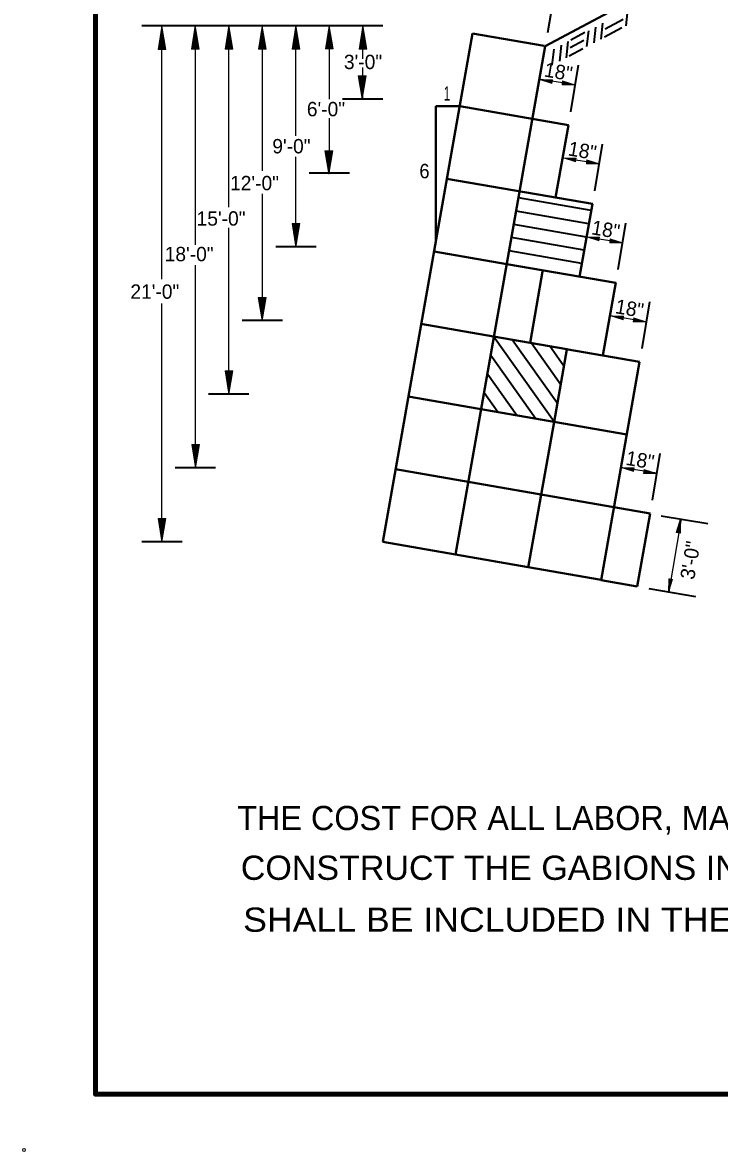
# Model space of a CAD drawing. Extents: x -8731 to 3768, y -70200 to -56618.
# Drawn here: x 2174 to 2662, y -70200 to -69411 of the extents above; entities that cross this region are included whole.
import ezdxf

# ---------------------------------------------------------------- set-up
doc = ezdxf.new("R2010")
doc.units = 0
doc.header["$LTSCALE"] = 4
doc.header["$PDMODE"] = 32
doc.header["$PDSIZE"] = 2
doc.layers.add('1', color=7, linetype='Continuous', lineweight=13)
doc.layers.add('3', color=7, linetype='Continuous', lineweight=35)

msp = doc.modelspace()

# ---------------------------------------------------------------- linework, layer by layer
at = {"layer": '1', "lineweight": 100}
msp.add_lwpolyline([(2225.1, -69142.3), (2225.1, -70160.24), (3715.86, -70160.24)], dxfattribs=at)
at = {"layer": '1'}
for points in [[(2268.9, -69429.3), (2271.62, -69412.96), (2274.34, -69429.3), (2273.98, -69429.3), (2271.62, -69414.6), (2269.26, -69429.3), (2269.44, -69429.3), (2271.62, -69416.24), (2273.78, -69429.3), (2273.42, -69429.3), (2271.62, -69417.86), (2269.8, -69429.3), (2269.98, -69429.3), (2271.62, -69419.5), (2273.24, -69429.3), (2272.88, -69429.3), (2271.62, -69421.32), (2270.34, -69429.3), (2270.52, -69429.3), (2271.62, -69422.94), (2272.7, -69429.3), (2272.34, -69429.3), (2271.62, -69424.58), (2270.88, -69429.3), (2271.06, -69429.3), (2271.62, -69426.2), (2272.16, -69429.3), (2271.8, -69429.3), (2271.62, -69427.84), (2271.42, -69429.3), (2268.9, -69429.3), (2274.34, -69429.3)], [(2292.22, -69429.04), (2294.94, -69412.7), (2297.66, -69429.04), (2297.3, -69429.04), (2294.94, -69414.32), (2292.58, -69429.04), (2292.76, -69429.04), (2294.94, -69415.96), (2297.12, -69429.04), (2296.76, -69429.04), (2294.94, -69417.6), (2293.12, -69429.04), (2293.3, -69429.04), (2294.94, -69419.24), (2296.58, -69429.04), (2296.22, -69429.04), (2294.94, -69421.04), (2293.66, -69429.04), (2293.86, -69429.04), (2294.94, -69422.68), (2296.02, -69429.04), (2295.66, -69429.04), (2294.94, -69424.32), (2294.22, -69429.04), (2294.4, -69429.04), (2294.94, -69425.96), (2295.48, -69429.04), (2295.12, -69429.04), (2294.94, -69427.58), (2294.76, -69429.04), (2292.22, -69429.04), (2297.66, -69429.04)], [(2315.8, -69429.04), (2318.54, -69412.7), (2321.26, -69429.04), (2320.9, -69429.04), (2318.54, -69414.32), (2316.18, -69429.04), (2316.34, -69429.04), (2318.54, -69415.96), (2320.7, -69429.04), (2320.34, -69429.04), (2318.54, -69417.6), (2316.7, -69429.04), (2316.9, -69429.04), (2318.54, -69419.24), (2320.16, -69429.04), (2319.8, -69429.04), (2318.54, -69421.04), (2317.26, -69429.04), (2317.44, -69429.04), (2318.54, -69422.68), (2319.62, -69429.04), (2319.26, -69429.04), (2318.54, -69424.32), (2317.8, -69429.04), (2317.98, -69429.04), (2318.54, -69425.96), (2319.06, -69429.04), (2318.7, -69429.04), (2318.54, -69427.58), (2318.34, -69429.04), (2315.8, -69429.04), (2321.26, -69429.04)], [(2339.1, -69429.12), (2341.78, -69412.96), (2344.48, -69429.12), (2344.12, -69429.12), (2341.78, -69414.56), (2339.46, -69429.12), (2339.62, -69429.12), (2341.78, -69416.2), (2343.94, -69429.12), (2343.58, -69429.12), (2341.78, -69417.8), (2339.98, -69429.12), (2340.16, -69429.12), (2341.78, -69419.42), (2343.4, -69429.12), (2343.04, -69429.12), (2341.78, -69421.22), (2340.52, -69429.12), (2340.7, -69429.12), (2341.78, -69422.84), (2342.86, -69429.12), (2342.5, -69429.12), (2341.78, -69424.46), (2341.06, -69429.12), (2341.24, -69429.12), (2341.78, -69426.08), (2342.32, -69429.12), (2341.96, -69429.12), (2341.78, -69427.68), (2341.6, -69429.12), (2339.1, -69429.12), (2344.48, -69429.12)], [(2362.64, -69429.04), (2365.36, -69412.7), (2368.08, -69429.04), (2367.72, -69429.04), (2365.36, -69414.32), (2363, -69429.04), (2363.18, -69429.04), (2365.36, -69415.96), (2367.54, -69429.04), (2367.18, -69429.04), (2365.36, -69417.6), (2363.54, -69429.04), (2363.74, -69429.04), (2365.36, -69419.24), (2367, -69429.04), (2366.62, -69429.04), (2365.36, -69421.04), (2364.1, -69429.04), (2364.28, -69429.04), (2365.36, -69422.68), (2366.46, -69429.04), (2366.1, -69429.04), (2365.36, -69424.32), (2364.64, -69429.04), (2364.82, -69429.04), (2365.36, -69425.96), (2365.9, -69429.04), (2365.54, -69429.04), (2365.36, -69427.58), (2365.18, -69429.04), (2362.64, -69429.04), (2368.08, -69429.04)], [(2386, -69428.96), (2388.7, -69412.8), (2391.38, -69428.96), (2391.02, -69428.96), (2388.7, -69414.4), (2386.36, -69428.96), (2386.54, -69428.96), (2388.7, -69416.04), (2390.86, -69428.96), (2390.5, -69428.96), (2388.7, -69417.64), (2386.9, -69428.96), (2387.08, -69428.96), (2388.7, -69419.26), (2390.3, -69428.96), (2389.94, -69428.96), (2388.7, -69421.06), (2387.44, -69428.96), (2387.62, -69428.96), (2388.7, -69422.68), (2389.78, -69428.96), (2389.42, -69428.96), (2388.7, -69424.3), (2387.98, -69428.96), (2388.16, -69428.96), (2388.7, -69425.92), (2389.22, -69428.96), (2388.86, -69428.96), (2388.7, -69427.52), (2388.52, -69428.96), (2386, -69428.96), (2391.38, -69428.96)], [(2409.56, -69429.04), (2412.28, -69412.7), (2415, -69429.04), (2414.64, -69429.04), (2412.28, -69414.32), (2409.92, -69429.04), (2410.1, -69429.04), (2412.28, -69415.96), (2414.46, -69429.04), (2414.1, -69429.04), (2412.28, -69417.6), (2410.46, -69429.04), (2410.64, -69429.04), (2412.28, -69419.24), (2413.9, -69429.04), (2413.54, -69429.04), (2412.28, -69421.04), (2411.02, -69429.04), (2411.18, -69429.04), (2412.28, -69422.68), (2413.38, -69429.04), (2413, -69429.04), (2412.28, -69424.32), (2411.54, -69429.04), (2411.74, -69429.04), (2412.28, -69425.96), (2412.82, -69429.04), (2412.46, -69429.04), (2412.28, -69427.58), (2412.1, -69429.04), (2409.56, -69429.04), (2415, -69429.04)], [(2414.48, -69447.86), (2411.74, -69464.2), (2409.02, -69447.86), (2409.4, -69447.86), (2411.74, -69462.56), (2414.1, -69447.86), (2413.94, -69447.86), (2411.74, -69460.92), (2409.58, -69447.86), (2409.94, -69447.86), (2411.74, -69459.28), (2413.58, -69447.86), (2413.38, -69447.86), (2411.74, -69457.66), (2410.12, -69447.86), (2410.48, -69447.86), (2411.74, -69455.84), (2413.02, -69447.86), (2412.84, -69447.86), (2411.74, -69454.2), (2410.66, -69447.86), (2411.02, -69447.86), (2411.74, -69452.58), (2412.48, -69447.86), (2412.3, -69447.86), (2411.74, -69450.94), (2411.22, -69447.86), (2411.58, -69447.86), (2411.74, -69449.3), (2411.94, -69447.86), (2414.48, -69447.86), (2409.02, -69447.86)], [(2544.48, -69453.14), (2535.7, -69450.36), (2544.88, -69450.56), (2544.88, -69450.56), (2536.7, -69450.56), (2544.48, -69453.14), (2544.48, -69452.94), (2537.5, -69450.76), (2544.88, -69450.76), (2544.88, -69450.96), (2538.5, -69450.76), (2544.48, -69452.74), (2544.48, -69452.74), (2539.3, -69450.96), (2544.68, -69451.16), (2544.68, -69451.16), (2540.3, -69451.16), (2544.48, -69452.74), (2544.48, -69452.56), (2541.08, -69451.36), (2544.68, -69451.36), (2544.68, -69451.56), (2542.08, -69451.36), (2544.48, -69452.36), (2544.68, -69452.16), (2542.88, -69451.56), (2544.68, -69451.76), (2544.68, -69451.76), (2543.88, -69451.76), (2544.68, -69452.16), (2544.48, -69453.14), (2544.88, -69450.56)], [(2551.98, -69451.28), (2560.76, -69454.08), (2551.58, -69454.08), (2551.58, -69454.08), (2559.76, -69454.08), (2551.98, -69451.28), (2551.98, -69451.48), (2558.98, -69453.88), (2551.58, -69453.88), (2551.58, -69453.68), (2557.98, -69453.68), (2551.98, -69451.68), (2551.98, -69451.88), (2557.18, -69453.48), (2551.78, -69453.48), (2551.78, -69453.48), (2556.18, -69453.48), (2551.98, -69451.88), (2551.98, -69452.08), (2555.38, -69453.28), (2551.78, -69453.28), (2551.78, -69453.08), (2554.38, -69453.08), (2551.98, -69452.28), (2551.78, -69452.48), (2553.58, -69452.88), (2551.78, -69452.88), (2551.78, -69452.88), (2552.58, -69452.88), (2551.78, -69452.48), (2551.98, -69451.28), (2551.58, -69454.08)], [(2391.14, -69500.34), (2388.42, -69516.68), (2385.7, -69500.34), (2386.06, -69500.34), (2388.42, -69515.04), (2390.78, -69500.34), (2390.6, -69500.34), (2388.42, -69513.4), (2386.26, -69500.34), (2386.62, -69500.34), (2388.42, -69511.78), (2390.24, -69500.34), (2390.06, -69500.34), (2388.42, -69510.14), (2386.78, -69500.34), (2387.16, -69500.34), (2388.42, -69508.32), (2389.7, -69500.34), (2389.52, -69500.34), (2388.42, -69506.68), (2387.34, -69500.34), (2387.7, -69500.34), (2388.42, -69505.06), (2389.14, -69500.34), (2388.98, -69500.34), (2388.42, -69503.42), (2387.88, -69500.34), (2388.24, -69500.34), (2388.42, -69501.8), (2388.62, -69500.34), (2391.14, -69500.34), (2385.7, -69500.34)], [(2561.06, -69508), (2552.26, -69505.2), (2561.46, -69505.4), (2561.46, -69505.4), (2553.26, -69505.4), (2561.06, -69508), (2561.06, -69507.8), (2554.06, -69505.6), (2561.46, -69505.6), (2561.46, -69505.8), (2555.06, -69505.6), (2561.06, -69507.6), (2561.06, -69507.6), (2555.86, -69505.8), (2561.26, -69506), (2561.26, -69506), (2556.86, -69506), (2561.06, -69507.6), (2561.06, -69507.4), (2557.66, -69506.2), (2561.26, -69506.2), (2561.26, -69506.4), (2558.66, -69506.2), (2561.06, -69507.2), (2561.26, -69507), (2559.46, -69506.4), (2561.26, -69506.6), (2561.26, -69506.6), (2560.46, -69506.6), (2561.26, -69507), (2561.06, -69508), (2561.46, -69505.4)], [(2568.96, -69506.56), (2577.74, -69509.36), (2568.56, -69509.36), (2568.56, -69509.36), (2576.74, -69509.36), (2568.96, -69506.56), (2568.96, -69506.76), (2575.94, -69509.16), (2568.56, -69509.16), (2568.56, -69508.96), (2574.94, -69508.96), (2568.96, -69506.96), (2568.96, -69507.16), (2574.14, -69508.76), (2568.76, -69508.76), (2568.76, -69508.76), (2573.14, -69508.76), (2568.96, -69507.16), (2568.96, -69507.36), (2572.36, -69508.56), (2568.76, -69508.56), (2568.76, -69508.36), (2571.36, -69508.36), (2568.96, -69507.56), (2568.76, -69507.76), (2570.56, -69508.16), (2568.76, -69508.16), (2568.76, -69508.16), (2569.56, -69508.16), (2568.76, -69507.76), (2568.96, -69506.56), (2568.56, -69509.36)], [(2368.08, -69551.2), (2365.36, -69567.54), (2362.64, -69551.2), (2363, -69551.2), (2365.36, -69565.9), (2367.72, -69551.2), (2367.54, -69551.2), (2365.36, -69564.28), (2363.18, -69551.2), (2363.54, -69551.2), (2365.36, -69562.64), (2367.18, -69551.2), (2367, -69551.2), (2365.36, -69561), (2363.74, -69551.2), (2364.1, -69551.2), (2365.36, -69559.2), (2366.62, -69551.2), (2366.46, -69551.2), (2365.36, -69557.56), (2364.28, -69551.2), (2364.64, -69551.2), (2365.36, -69555.92), (2366.1, -69551.2), (2365.9, -69551.2), (2365.36, -69554.28), (2364.82, -69551.2), (2365.18, -69551.2), (2365.36, -69552.66), (2365.54, -69551.2), (2368.08, -69551.2), (2362.64, -69551.2)], [(2577.42, -69563.26), (2568.66, -69560.48), (2577.82, -69560.68), (2577.82, -69560.68), (2569.64, -69560.68), (2577.42, -69563.26), (2577.42, -69563.06), (2570.44, -69560.88), (2577.82, -69560.88), (2577.82, -69561.08), (2571.44, -69560.88), (2577.42, -69562.86), (2577.42, -69562.86), (2572.24, -69561.08), (2577.62, -69561.28), (2577.62, -69561.28), (2573.24, -69561.28), (2577.42, -69562.86), (2577.42, -69562.66), (2574.04, -69561.48), (2577.62, -69561.48), (2577.62, -69561.68), (2575.04, -69561.48), (2577.42, -69562.46), (2577.62, -69562.28), (2575.84, -69561.68), (2577.62, -69561.86), (2577.62, -69561.86), (2576.84, -69561.86), (2577.62, -69562.28), (2577.42, -69563.26), (2577.82, -69560.68)], [(2585.34, -69561.82), (2594.14, -69564.62), (2584.94, -69564.62), (2584.94, -69564.62), (2593.14, -69564.62), (2585.34, -69561.82), (2585.34, -69562.02), (2592.34, -69564.42), (2584.94, -69564.42), (2584.94, -69564.22), (2591.34, -69564.22), (2585.34, -69562.22), (2585.34, -69562.42), (2590.54, -69564.02), (2585.14, -69564.02), (2585.14, -69564.02), (2589.54, -69564.02), (2585.34, -69562.42), (2585.34, -69562.62), (2588.74, -69563.82), (2585.14, -69563.82), (2585.14, -69563.62), (2587.74, -69563.62), (2585.34, -69562.82), (2585.14, -69563.02), (2586.94, -69563.42), (2585.14, -69563.42), (2585.14, -69563.42), (2585.94, -69563.42), (2585.14, -69563.02), (2585.34, -69561.82), (2584.94, -69564.62)], [(2344.5, -69602.88), (2341.78, -69619.2), (2339.06, -69602.88), (2339.42, -69602.88), (2341.78, -69617.58), (2344.14, -69602.88), (2343.94, -69602.88), (2341.78, -69615.94), (2339.6, -69602.88), (2339.96, -69602.88), (2341.78, -69614.32), (2343.58, -69602.88), (2343.42, -69602.88), (2341.78, -69612.68), (2340.14, -69602.88), (2340.5, -69602.88), (2341.78, -69610.86), (2343.04, -69602.88), (2342.86, -69602.88), (2341.78, -69609.24), (2340.68, -69602.88), (2341.06, -69602.88), (2341.78, -69607.6), (2342.5, -69602.88), (2342.32, -69602.88), (2341.78, -69605.96), (2341.22, -69602.88), (2341.58, -69602.88), (2341.78, -69604.32), (2341.96, -69602.88), (2344.5, -69602.88), (2339.06, -69602.88)], [(2594.22, -69618.52), (2585.42, -69615.74), (2594.62, -69615.94), (2594.62, -69615.94), (2586.42, -69615.94), (2594.22, -69618.52), (2594.22, -69618.32), (2587.22, -69616.14), (2594.62, -69616.14), (2594.62, -69616.34), (2588.22, -69616.14), (2594.22, -69618.12), (2594.22, -69618.12), (2589.02, -69616.34), (2594.42, -69616.54), (2594.42, -69616.54), (2590.02, -69616.54), (2594.22, -69618.12), (2594.22, -69617.92), (2590.82, -69616.74), (2594.42, -69616.74), (2594.42, -69616.94), (2591.82, -69616.74), (2594.22, -69617.72), (2594.42, -69617.52), (2592.62, -69616.94), (2594.42, -69617.14), (2594.42, -69617.14), (2593.62, -69617.14), (2594.42, -69617.52), (2594.22, -69618.52), (2594.62, -69615.94)], [(2601.7, -69617.08), (2610.5, -69619.88), (2601.32, -69619.88), (2601.32, -69619.88), (2609.5, -69619.88), (2601.7, -69617.08), (2601.7, -69617.28), (2608.7, -69619.68), (2601.32, -69619.68), (2601.32, -69619.48), (2607.7, -69619.48), (2601.7, -69617.48), (2601.7, -69617.68), (2606.9, -69619.28), (2601.5, -69619.28), (2601.5, -69619.28), (2605.9, -69619.28), (2601.7, -69617.68), (2601.7, -69617.88), (2605.1, -69619.08), (2601.5, -69619.08), (2601.5, -69618.88), (2604.1, -69618.88), (2601.7, -69618.08), (2601.5, -69618.28), (2603.3, -69618.68), (2601.5, -69618.68), (2601.5, -69618.68), (2602.3, -69618.68), (2601.5, -69618.28), (2601.7, -69617.08), (2601.32, -69619.88)], [(2321.26, -69654.1), (2318.54, -69670.44), (2315.8, -69654.1), (2316.18, -69654.1), (2318.54, -69668.8), (2320.9, -69654.1), (2320.7, -69654.1), (2318.54, -69667.16), (2316.34, -69654.1), (2316.7, -69654.1), (2318.54, -69665.54), (2320.34, -69654.1), (2320.16, -69654.1), (2318.54, -69663.9), (2316.9, -69654.1), (2317.26, -69654.1), (2318.54, -69662.08), (2319.8, -69654.1), (2319.62, -69654.1), (2318.54, -69660.46), (2317.44, -69654.1), (2317.8, -69654.1), (2318.54, -69658.82), (2319.26, -69654.1), (2319.06, -69654.1), (2318.54, -69657.2), (2317.98, -69654.1), (2318.34, -69654.1), (2318.54, -69655.56), (2318.7, -69654.1), (2321.26, -69654.1), (2315.8, -69654.1)], [(2297.92, -69705.78), (2295.2, -69722.12), (2292.48, -69705.78), (2292.84, -69705.78), (2295.2, -69720.48), (2297.56, -69705.78), (2297.38, -69705.78), (2295.2, -69718.84), (2293.02, -69705.78), (2293.38, -69705.78), (2295.2, -69717.2), (2297.02, -69705.78), (2296.84, -69705.78), (2295.2, -69715.58), (2293.58, -69705.78), (2293.94, -69705.78), (2295.2, -69713.76), (2296.46, -69705.78), (2296.3, -69705.78), (2295.2, -69712.12), (2294.1, -69705.78), (2294.48, -69705.78), (2295.2, -69710.5), (2295.94, -69705.78), (2295.74, -69705.78), (2295.2, -69708.86), (2294.66, -69705.78), (2295.02, -69705.78), (2295.2, -69707.24), (2295.38, -69705.78), (2297.92, -69705.78), (2292.48, -69705.78)], [(2601.52, -69724.52), (2592.74, -69721.72), (2601.92, -69721.92), (2601.92, -69721.92), (2593.74, -69721.92), (2601.52, -69724.52), (2601.52, -69724.32), (2594.54, -69722.12), (2601.92, -69722.12), (2601.92, -69722.32), (2595.52, -69722.12), (2601.52, -69724.12), (2601.52, -69724.12), (2596.32, -69722.32), (2601.72, -69722.52), (2601.72, -69722.52), (2597.32, -69722.52), (2601.52, -69724.12), (2601.52, -69723.92), (2598.12, -69722.72), (2601.72, -69722.72), (2601.72, -69722.92), (2599.12, -69722.72), (2601.52, -69723.72), (2601.72, -69723.52), (2599.92, -69722.92), (2601.72, -69723.12), (2601.72, -69723.12), (2600.92, -69723.12), (2601.72, -69723.52), (2601.52, -69724.52), (2601.92, -69721.92)], [(2609.02, -69723.08), (2617.8, -69725.88), (2608.62, -69725.88), (2608.62, -69725.88), (2616.8, -69725.88), (2609.02, -69723.08), (2609.02, -69723.28), (2616, -69725.68), (2608.62, -69725.68), (2608.62, -69725.48), (2615, -69725.48), (2609.02, -69723.48), (2609.02, -69723.68), (2614.2, -69725.28), (2608.82, -69725.28), (2608.82, -69725.28), (2613.2, -69725.28), (2609.02, -69723.68), (2609.02, -69723.88), (2612.4, -69725.08), (2608.82, -69725.08), (2608.82, -69724.88), (2611.42, -69724.88), (2609.02, -69724.08), (2608.82, -69724.28), (2610.62, -69724.68), (2608.82, -69724.68), (2608.82, -69724.68), (2609.62, -69724.68), (2608.82, -69724.28), (2609.02, -69723.08), (2608.62, -69725.88)], [(2274.34, -69757.44), (2271.62, -69773.78), (2268.9, -69757.44), (2269.26, -69757.44), (2271.62, -69772.16), (2273.98, -69757.44), (2273.78, -69757.44), (2271.62, -69770.52), (2269.44, -69757.44), (2269.8, -69757.44), (2271.62, -69768.88), (2273.42, -69757.44), (2273.24, -69757.44), (2271.62, -69767.24), (2269.98, -69757.44), (2270.34, -69757.44), (2271.62, -69765.44), (2272.88, -69757.44), (2272.7, -69757.44), (2271.62, -69763.8), (2270.52, -69757.44), (2270.88, -69757.44), (2271.62, -69762.16), (2272.34, -69757.44), (2272.16, -69757.44), (2271.62, -69760.54), (2271.06, -69757.44), (2271.42, -69757.44), (2271.62, -69758.9), (2271.8, -69757.44), (2274.34, -69757.44), (2268.9, -69757.44)], [(2631.46, -69767.22), (2634.54, -69757.56), (2634.54, -69767.66), (2634.54, -69767.66), (2634.54, -69758.64), (2631.46, -69767.22), (2631.7, -69767.22), (2634.32, -69759.52), (2634.32, -69767.66), (2634.1, -69767.66), (2634.1, -69760.64), (2631.9, -69767.22), (2632.12, -69767.22), (2633.88, -69761.5), (2633.88, -69767.44), (2633.88, -69767.44), (2633.88, -69762.6), (2632.12, -69767.22), (2632.34, -69767.22), (2633.66, -69763.48), (2633.66, -69767.44), (2633.44, -69767.44), (2633.44, -69764.58), (2632.56, -69767.22), (2632.78, -69767.44), (2633.22, -69765.46), (2633.22, -69767.44), (2633.22, -69767.44), (2633.22, -69766.56), (2632.78, -69767.44), (2631.46, -69767.22), (2634.54, -69767.66)], [(2628.92, -69800.16), (2626.14, -69808.96), (2626.34, -69799.76), (2626.34, -69799.76), (2626.34, -69807.96), (2628.92, -69800.16), (2628.74, -69800.16), (2626.54, -69807.16), (2626.54, -69799.76), (2626.74, -69799.76), (2626.54, -69806.16), (2628.54, -69800.16), (2628.54, -69800.16), (2626.74, -69805.36), (2626.94, -69799.96), (2626.94, -69799.96), (2626.94, -69804.36), (2628.54, -69800.16), (2628.34, -69800.16), (2627.14, -69803.56), (2627.14, -69799.96), (2627.34, -69799.96), (2627.14, -69802.56), (2628.14, -69800.16), (2627.94, -69799.96), (2627.34, -69801.76), (2627.54, -69799.96), (2627.54, -69799.96), (2627.54, -69800.76), (2627.94, -69799.96), (2628.92, -69800.16), (2626.34, -69799.76)]]:
    msp.add_lwpolyline(points, dxfattribs=at)
msp.add_point((2175.14, -70199.2), dxfattribs=at)
at = {"layer": '3', "lineweight": 40}
for p, q in [((2730.16, -69325.36), (2539.82, -69427.04)), ((2426.26, -69773.7), (2488.96, -69418.2)), ((2539.06, -69426.9), (2488.96, -69418.2)), ((2477.1, -69782.7), (2539.82, -69427.04)), ((2463.3, -69469.04), (2463.3, -69563.7)), ((2479.96, -69469.04), (2463.3, -69469.04)), ((2556.02, -69482.24), (2479.96, -69469.04)), ((2547.02, -69532.96), (2556.02, -69482.24)), ((2512.96, -69579.44), (2462.1, -69570.6)), ((2589.16, -69592.64), (2512.96, -69579.44)), ((2529.16, -69634.5), (2538.16, -69583.36)), ((2580.16, -69643.5), (2589.16, -69592.36)), ((2503.66, -69630.16), (2452.82, -69621.3)), ((2554.82, -69639), (2503.66, -69630.16)), ((2546.1, -69689.84), (2554.96, -69639.16)), ((2605.82, -69647.84), (2554.5, -69639)), ((2578.82, -69800.7), (2605.82, -69647.84)), ((2596.82, -69698.7), (2443.96, -69672.16)), ((2527.96, -69791.7), (2545.96, -69689.84)), ((2613.16, -69753.9), (2435.1, -69722.84)), ((2604.16, -69805.04), (2613.16, -69753.9)), ((2477.1, -69782.56), (2426.26, -69773.7)), ((2527.96, -69791.56), (2477.1, -69782.7)), ((2578.82, -69800.4), (2527.96, -69791.56)), ((2604.16, -69805.04), (2578.82, -69800.7))]:
    msp.add_line(p, q, dxfattribs=at)
at = {"layer": '3'}
for p, q in [((2546.86, -69385.2), (2541.46, -69417.76)), ((2597.42, -69401.56), (2596.22, -69412.8)), ((2594.26, -69408.44), (2581.82, -69415.2)), ((2426.26, -69412.8), (2257.5, -69412.8)), ((2567.42, -69417.6), (2557.82, -69422.84)), ((2569.96, -69416.24), (2568.76, -69427.36)), ((2574.9, -69413.7), (2573.7, -69424.64)), ((2579.86, -69411), (2578.66, -69422.1)), ((2593.5, -69414.16), (2581.22, -69420.76)), ((2555.7, -69423.9), (2554.5, -69435.16)), ((2566.82, -69423.16), (2557.22, -69428.24)), ((2545.82, -69429.16), (2544.46, -69440.4)), ((2550.9, -69426.44), (2549.7, -69437.56)), ((2566.22, -69428.84), (2556.62, -69433.96)), ((2562.9, -69440.4), (2557.5, -69472.96)), ((2426.26, -69464.24), (2398.06, -69464.24)), ((2579.7, -69495.6), (2574.3, -69528.16)), ((2402.86, -69515.84), (2374.66, -69515.84)), ((2571.9, -69542.1), (2521.06, -69533.24)), ((2570.26, -69551.24), (2519.42, -69542.4)), ((2568.62, -69560.56), (2517.76, -69551.7)), ((2596.06, -69550.8), (2590.66, -69583.36)), ((2379.46, -69567.44), (2351.26, -69567.44)), ((2567.1, -69569.7), (2516.26, -69560.84)), ((2565.46, -69579), (2514.62, -69570.16)), ((2612.7, -69606), (2607.3, -69638.56)), ((2356.06, -69619.04), (2327.86, -69619.04)), ((2546.1, -69689.84), (2503.66, -69630.16)), ((2548.36, -69676.96), (2516.7, -69632.4)), ((2550.62, -69663.9), (2529.9, -69634.64)), ((2552.86, -69650.84), (2543.1, -69636.9)), ((2533.06, -69687.6), (2501.7, -69643.5)), ((2519.86, -69685.36), (2499.3, -69656.4)), ((2332.5, -69670.5), (2304.3, -69670.5)), ((2506.66, -69683.1), (2497.06, -69669.44)), ((2620.06, -69712.04), (2614.66, -69744.6)), ((2309.1, -69722.1), (2280.9, -69722.1)), ((2621, -69755.54), (2653.54, -69760.94)), ((2285.7, -69773.7), (2257.5, -69773.7)), ((2612.3, -69806.4), (2645, -69811.94))]:
    msp.add_line(p, q, dxfattribs=at)
at = {"layer": '3', "lineweight": 25}
for p, q in [((2271.62, -69590.1), (2271.62, -69412.8)), ((2295.02, -69566.1), (2295.02, -69412.8)), ((2318.42, -69539.56), (2318.42, -69412.8)), ((2341.96, -69514.36), (2341.96, -69412.8)), ((2365.36, -69489.76), (2365.36, -69412.8)), ((2388.76, -69464.1), (2388.76, -69412.8)), ((2412.16, -69435.8), (2412.16, -69412.8)), ((2412.16, -69464.24), (2412.16, -69442.04)), ((2560.66, -69454.2), (2535.62, -69450.16)), ((2388.76, -69515.84), (2388.76, -69477.44)), ((2365.36, -69567.44), (2365.36, -69504.44)), ((2577.46, -69509.4), (2552.42, -69505.36)), ((2341.96, -69619.04), (2341.96, -69530.4)), ((2318.42, -69670.5), (2318.42, -69554.24)), ((2593.82, -69564.6), (2568.76, -69560.56)), ((2295.02, -69722.1), (2295.02, -69580.2)), ((2271.62, -69773.7), (2271.62, -69607.04)), ((2610.46, -69619.8), (2585.42, -69615.76)), ((2617.82, -69725.84), (2592.76, -69721.8)), ((2634.8, -69757.8), (2626.26, -69808.8))]:
    msp.add_line(p, q, dxfattribs=at)
at = {"layer": '3', "lineweight": 40}
msp.add_lwpolyline([(2563.82, -69588.3), (2572.82, -69537.44), (2470.96, -69519.9)], dxfattribs=at)

# ---------------------------------------------------------------- texts
at = {"layer": '3'}
for s, height, p in [('3\'-0"', 10.05, (2398.96, -69443.1)), ('6\'-0"', 10.05, (2373.02, -69476.1)), ('9\'-0"', 10.05, (2348.86, -69502.04)), ('12\'-0"', 10.05, (2319.3, -69527.84)), ('15\'-0"', 10.05, (2295.9, -69552.6)), ('18\'-0"', 10.05, (2273.56, -69577.5)), ('21\'-0"', 10.05, (2249.56, -69603.76)), ('THE COST FOR ALL LABOR, MATERIALS, AND EQUIPMENT NECESSARY TO', 16.95, (2324.26, -69975.44))]:
    msp.add_text(s, height=height, dxfattribs=at).set_placement(p)
for s, rotation, p in [('18"', 350.397, (2538.46, -69448.2)), ('18"', 350.397, (2555.26, -69503.4)), ('18"', 350.397, (2571.62, -69558.6)), ('18"', 350.397, (2588.26, -69613.8)), ('18"', 350.397, (2595.62, -69719.84)), ('3\'-0"', 80.397, (2644, -69800.68))]:
    msp.add_text(s, height=10.05, rotation=rotation, dxfattribs=at).set_placement(p)
for s, height, width, p in [('1', 10.05, 0.6, (2468.86, -69465.16)), ('6', 10.05, 0.95, (2451.76, -69519.44)), ('CONSTRUCT THE GABIONS IN ACCORDANCE WITH THE ATTACHED DETAIL', 16.95, 1.05, (2326.82, -70010.24)), ('SHALL BE INCLUDED IN THE UNIT BID PRICE OF ITEM 218003-000.', 16.95, 1.1, (2328.46, -70046.56))]:
    msp.add_text(s, height=height, dxfattribs=dict(at, width=width)).set_placement(p)

doc.saveas('drawing.dxf')
